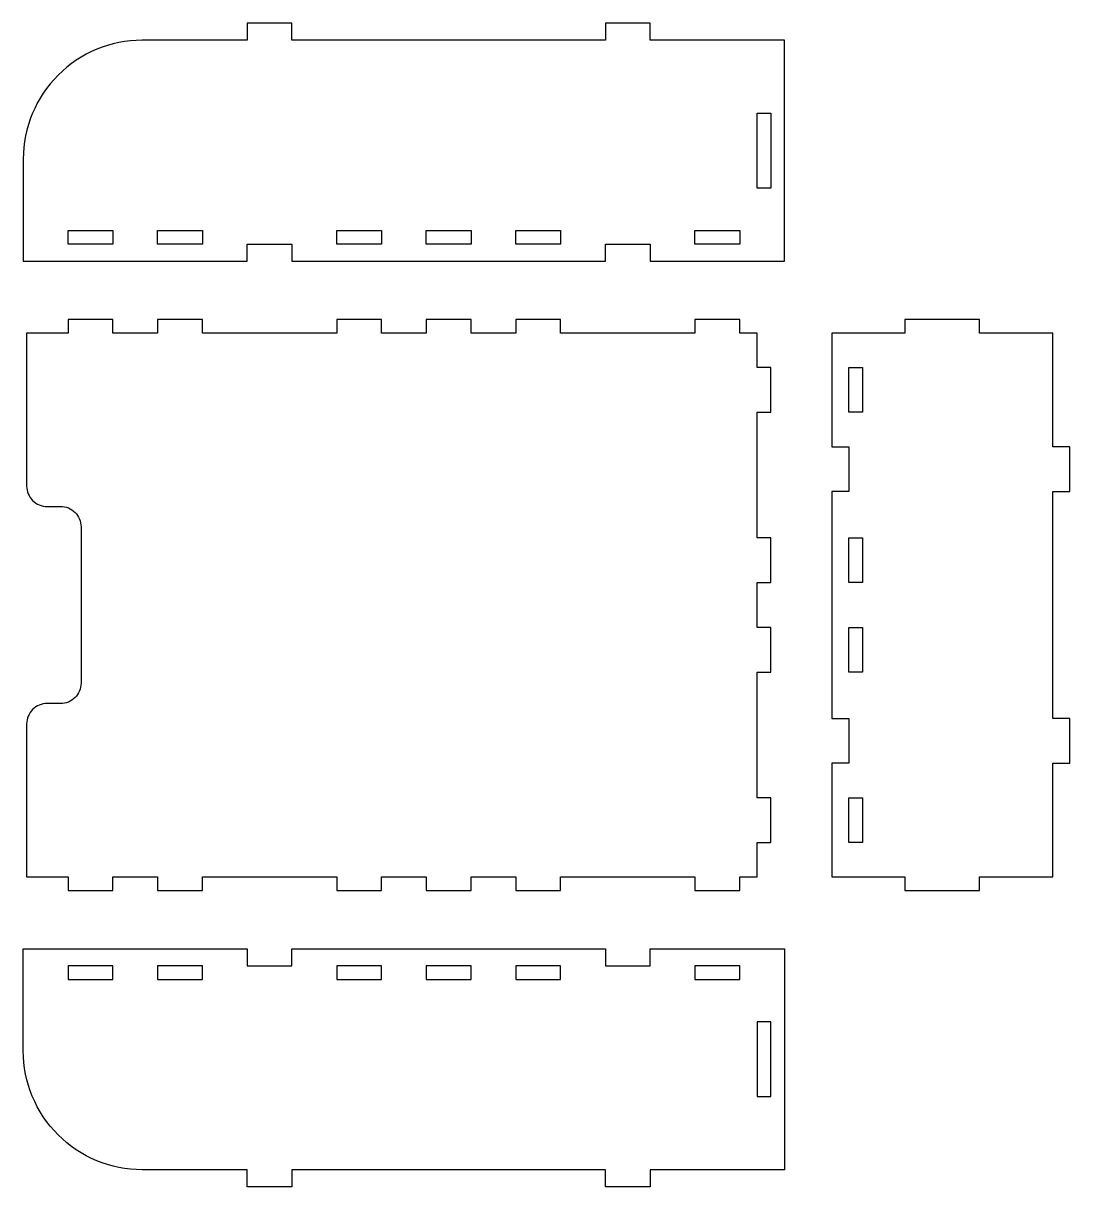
# Model space of a CAD drawing. Header units: inches. Extents: x 0 to 19.3, y 0.4 to 21.8.
import ezdxf

# ---------------------------------------------------------------- set-up
doc = ezdxf.new("R2010")
doc.units = ezdxf.units.IN
doc.header["$LTSCALE"] = 0.03937
doc.header["$MEASUREMENT"] = 0

msp = doc.modelspace()

# ---------------------------------------------------------------- linework, layer by layer
for points in [[(14.036, 21.462), (11.565, 21.462), (11.565, 21.774), (10.742, 21.774), (10.742, 21.462), (4.977, 21.462), (4.977, 21.774), (4.153, 21.774), (4.153, 21.462), (2.223, 21.462, 0.414214), (0.036, 19.274), (0.036, 17.399), (4.153, 17.399), (4.153, 17.712), (4.977, 17.712), (4.977, 17.399), (10.742, 17.399), (10.742, 17.712), (11.565, 17.712), (11.565, 17.399), (14.036, 17.399)], [(13.786, 10.665), (13.536, 10.665), (13.536, 11.488), (13.786, 11.488), (13.786, 12.312), (13.536, 12.312), (13.536, 14.621), (13.786, 14.621), (13.786, 15.444), (13.536, 15.444), (13.536, 16.076), (13.212, 16.076), (13.212, 16.326), (12.389, 16.326), (12.389, 16.076), (9.918, 16.076), (9.918, 16.326), (9.095, 16.326), (9.095, 16.076), (8.271, 16.076), (8.271, 16.326), (7.447, 16.326), (7.447, 16.076), (6.624, 16.076), (6.624, 16.326), (5.8, 16.326), (5.8, 16.076), (3.33, 16.076), (3.33, 16.326), (2.506, 16.326), (2.506, 16.076), (1.683, 16.076), (1.683, 16.326), (0.859, 16.326), (0.859, 16.076), (0.098, 16.076), (0.098, 13.264, 0.414214), (0.473, 12.889), (0.723, 12.889, -0.414214), (1.098, 12.514), (1.098, 9.639, -0.414214), (0.723, 9.264), (0.473, 9.264, 0.414214), (0.098, 8.889), (0.098, 6.076), (0.859, 6.076), (0.859, 5.826), (1.683, 5.826), (1.683, 6.076), (2.506, 6.076), (2.506, 5.826), (3.33, 5.826), (3.33, 6.076), (5.8, 6.076), (5.8, 5.826), (6.624, 5.826), (6.624, 6.076), (7.447, 6.076), (7.447, 5.826), (8.271, 5.826), (8.271, 6.076), (9.095, 6.076), (9.095, 5.826), (9.918, 5.826), (9.918, 6.076), (12.389, 6.076), (12.389, 5.826), (13.212, 5.826), (13.212, 6.076), (13.536, 6.076), (13.536, 6.709), (13.786, 6.709), (13.786, 7.532), (13.536, 7.532), (13.536, 9.841), (13.786, 9.841)], [(14.036, 0.691), (11.565, 0.691), (11.565, 0.379), (10.742, 0.379), (10.742, 0.691), (4.977, 0.691), (4.977, 0.379), (4.153, 0.379), (4.153, 0.691), (2.223, 0.691, -0.414214), (0.036, 2.879), (0.036, 4.754), (4.153, 4.754), (4.153, 4.441), (4.977, 4.441), (4.977, 4.754), (10.742, 4.754), (10.742, 4.441), (11.565, 4.441), (11.565, 4.754), (14.036, 4.754)]]:
    msp.add_lwpolyline(points, format="xyb", close=True)
for points in [[(13.536, 20.118), (13.786, 20.118), (13.786, 18.743), (13.536, 18.743)], [(1.683, 17.962), (1.683, 17.712), (0.859, 17.712), (0.859, 17.962)], [(3.33, 17.962), (3.33, 17.712), (2.506, 17.712), (2.506, 17.962)], [(6.624, 17.962), (6.624, 17.712), (5.8, 17.712), (5.8, 17.962)], [(8.271, 17.962), (8.271, 17.712), (7.447, 17.712), (7.447, 17.962)], [(9.918, 17.962), (9.918, 17.712), (9.095, 17.712), (9.095, 17.962)], [(12.389, 17.962), (13.212, 17.962), (13.212, 17.712), (12.389, 17.712)], [(17.626, 5.826), (17.626, 6.076), (18.97, 6.076), (18.97, 8.165), (19.283, 8.165), (19.283, 8.988), (18.97, 8.988), (18.97, 13.165), (19.283, 13.165), (19.283, 13.988), (18.97, 13.988), (18.97, 16.076), (17.626, 16.076), (17.626, 16.326), (16.251, 16.326), (16.251, 16.076), (14.908, 16.076), (14.908, 13.988), (15.22, 13.988), (15.22, 13.165), (14.908, 13.165), (14.908, 8.988), (15.22, 8.988), (15.22, 8.165), (14.908, 8.165), (14.908, 6.076), (16.251, 6.076), (16.251, 5.826)], [(15.47, 14.621), (15.22, 14.621), (15.22, 15.444), (15.47, 15.444)], [(15.47, 12.312), (15.47, 11.488), (15.22, 11.488), (15.22, 12.312)], [(15.47, 10.665), (15.47, 9.841), (15.22, 9.841), (15.22, 10.665)], [(15.47, 7.532), (15.47, 6.709), (15.22, 6.709), (15.22, 7.532)], [(1.683, 4.191), (1.683, 4.441), (0.859, 4.441), (0.859, 4.191)], [(3.33, 4.191), (3.33, 4.441), (2.506, 4.441), (2.506, 4.191)], [(6.624, 4.191), (6.624, 4.441), (5.8, 4.441), (5.8, 4.191)], [(8.271, 4.191), (8.271, 4.441), (7.447, 4.441), (7.447, 4.191)], [(9.918, 4.191), (9.918, 4.441), (9.095, 4.441), (9.095, 4.191)], [(12.389, 4.191), (13.212, 4.191), (13.212, 4.441), (12.389, 4.441)], [(13.536, 2.035), (13.786, 2.035), (13.786, 3.41), (13.536, 3.41)]]:
    msp.add_lwpolyline(points, close=True)

doc.saveas('drawing.dxf')
